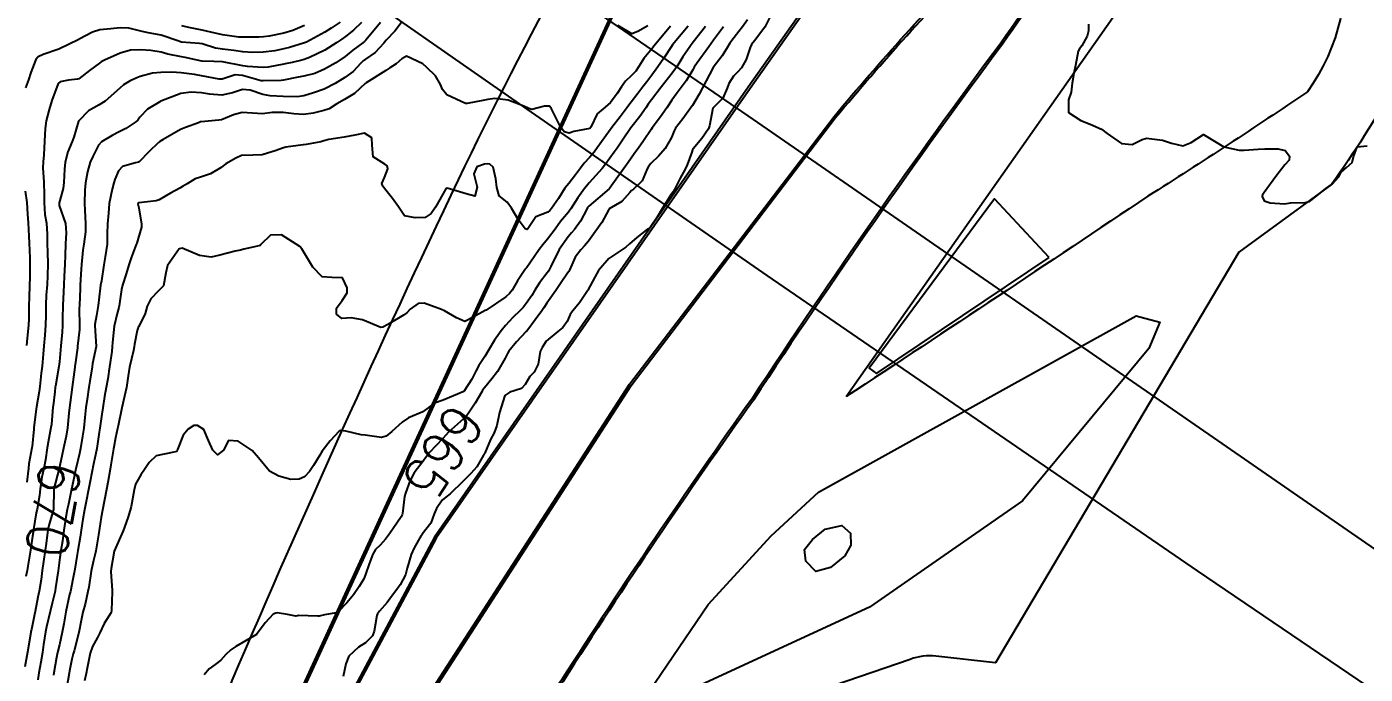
# Model space of a CAD drawing. Header units: metres. Extents: x 292545 to 299085, y 7450245 to 7463078.
# Drawn here: x 295638.5 to 295769.3, y 7459103.9 to 7459167.2 of the extents above; entities that cross this region are included whole.
import ezdxf
from ezdxf.enums import TextEntityAlignment as Align

# ---------------------------------------------------------------- set-up
doc = ezdxf.new("R2010")
doc.units = ezdxf.units.M
for name, color, linetype in [('Area Verde e Lazer', 94, 'Continuous'), ('Cotas', 45, 'Continuous'), ('Curvas de Nivel 1m', 11, 'Continuous'), ('Curvas de Nivel 5m', 15, 'Continuous'), ('Vias Primárias', 230, 'Continuous')]:
    doc.layers.add(name, color=color, linetype=linetype)
doc.styles.add('Style-STANDARD', font='STANDARD.shx')

msp = doc.modelspace()

# ---------------------------------------------------------------- linework, layer by layer
at = {"layer": 'Area Verde e Lazer', "elevation": 667.25}
msp.add_lwpolyline([(295768.3, 7459249.95, -0.357826), (295768.12, 7459246.21), (295757.22, 7459230.55), (295721.7, 7459179.28), (295709.04, 7459161.3), (295678.37, 7459117.31), (295658.09, 7459079.29), (295650.21, 7459060.65), (295643.82, 7459041.3), (295650.03, 7459062.99), (295654.32, 7459076.64), (295660.72, 7459091.85), (295697.44, 7459171.83), (295705.3, 7459185.68), (295718.22, 7459207.82, 0.12587), (295726.4, 7459236.47, 0.151991), (295720.14, 7459258.72, 0.173646), (295703.02, 7459275.86, 9.727857)], format="xyb", dxfattribs=at)
at = {"layer": 'Area Verde e Lazer'}
msp.add_lwpolyline([(295641.79, 7458910.88, -0.042121), (295640.04, 7458961.5, -0.024441), (295645.14, 7459013.05, -0.085164), (295678.36, 7459102.41), (295697.59, 7459132.13), (295717.57, 7459158.34, -0.01965), (295731.79, 7459174.04), (295741.73, 7459188.82, -0.208892), (295748, 7459189.9, -0.051783), (295749.6, 7459188.62, -0.005243), (295733.72, 7459165.63, 0.014527), (295709.38, 7459130.81, 0.012561), (295690.78, 7459103.3, 0.039951), (295683.25, 7459091.39, 0.005627), (295672.23, 7459071.48, 0.021212), (295657.86, 7459033.88, 0.036696), (295648.62, 7458992.95, 0.012102), (295646.34, 7458969.67, 0.027418), (295645.73, 7458936.57, 0.035555), (295650.16, 7458895.42, 0.04752)], format="xyb", dxfattribs=at)
for points in [[(295738.45, 7459144.66), (295733.11, 7459150.4), (295720.87, 7459133.83), (295721.57, 7459133.31)], [(295717.08, 7459114.34), (295715.65, 7459113.94), (295714.65, 7459114.94), (295714.52, 7459116.09), (295715.31, 7459117.06), (295716.55, 7459118.08), (295718.19, 7459118.43), (295719.03, 7459117.7), (295719.07, 7459116.51), (295718.48, 7459115.47)]]:
    msp.add_lwpolyline(points, close=True, dxfattribs=at)
at = {"layer": 'Curvas de Nivel 1m', "flags": 128}
for points, elevation in [([(295711.64, 7459169.13), (295710.66, 7459167.19), (295709.65, 7459165.86), (295709.36, 7459165.49), (295709.22, 7459165.2), (295708.82, 7459164.01), (295708.36, 7459163.21), (295708.01, 7459162.81), (295707.6, 7459162.38), (295707.15, 7459161.68), (295706.97, 7459161.23), (295706.56, 7459160.25), (295705.56, 7459159.25), (295705.26, 7459157.54), (295705.16, 7459157.25), (295704.51, 7459156.28), (295703.66, 7459155.27), (295703.6, 7459155.19), (295703.52, 7459154.96), (295703.07, 7459153.7), (295702.86, 7459153.28), (295702.37, 7459152.4), (295701.82, 7459151.29), (295701.68, 7459151.07), (295701.47, 7459150.77), (295700.56, 7459149.3), (295700.14, 7459148.61), (295699.43, 7459147.59), (295699.29, 7459147.46), (295699.07, 7459147.32), (295698.13, 7459146.62), (295697.41, 7459145.98), (295697.08, 7459145.67), (295696.59, 7459145.35), (295695.39, 7459144.56), (295694.39, 7459143.38), (295694.04, 7459142.72), (295693.35, 7459141.46), (295693.33, 7459141.41), (295693.32, 7459141.39), (295692.53, 7459140.21), (295691.86, 7459139.4), (295691.64, 7459139.09), (295691.32, 7459138.38), (295690.92, 7459137.8), (295690.42, 7459137.42), (295689.29, 7459136.48), (295688.88, 7459135.85), (295688.7, 7459135.45), (295688.51, 7459134.21), (295688.11, 7459133.45), (295687.69, 7459133.02), (295687.24, 7459132.22), (295686.86, 7459131.84), (295685.73, 7459131.48), (295685.23, 7459131.15), (295684.72, 7459129.49), (295684.47, 7459128.23), (295684.19, 7459127.5), (295683.84, 7459126.85), (295683.27, 7459125.51), (295683.23, 7459125.44), (295683.16, 7459125.33), (295682.49, 7459124.17), (295681.93, 7459123.52), (295681.53, 7459123.14), (295681.14, 7459122.75), (295679.9, 7459121.55), (295679.46, 7459121.22), (295679.11, 7459120.9), (295678.56, 7459120.11), (295678.33, 7459119.57), (295678.01, 7459118.65), (295677.17, 7459117.58), (295677.12, 7459117.53), (295677.07, 7459117.47), (295676.38, 7459116.26), (295676.08, 7459115.59), (295675.7, 7459114.27), (295675.52, 7459113.6), (295675.01, 7459112.63), (295674.58, 7459112.04), (295674.27, 7459111.62), (295673.73, 7459110.89), (295672.98, 7459110.07), (295672.79, 7459109.81), (295672.72, 7459109.63), (295672.48, 7459108.11), (295672.29, 7459107.64), (295671.62, 7459106.97), (295670.94, 7459106.53), (295669.99, 7459105.66), (295669.69, 7459104.9), (295669.44, 7459103.67)], 664), ([(295669.14, 7459167.68), (295668.27, 7459167.07), (295667.65, 7459166.68), (295665.85, 7459165.72), (295665.64, 7459165.64), (295664.18, 7459165.19), (295663.64, 7459165.05), (295662.76, 7459164.88), (295661.63, 7459164.73), (295660.56, 7459164.71), (295659.63, 7459164.78), (295658.75, 7459164.91), (295657.64, 7459165.04), (295656.95, 7459165.14), (295655.64, 7459165.54), (295655.39, 7459165.59), (295653.64, 7459165.73), (295653.54, 7459165.76), (295653.29, 7459165.86), (295651.65, 7459166.4), (295650.39, 7459166.64), (295649.65, 7459166.79), (295648.5, 7459167.07), (295647.65, 7459167.12), (295646.73, 7459167.02), (295645.65, 7459166.91), (295644.92, 7459166.7), (295643.64, 7459166.02), (295643.62, 7459166.01), (295643.58, 7459165.98), (295641.63, 7459165.02), (295640.12, 7459164.52), (295639.63, 7459164.29), (295639.4, 7459164.03), (295638.89, 7459162.75), (295638.67, 7459162.04), (295638.38, 7459161.24)], 673), ([(295673.1, 7459167.63), (295671.65, 7459165.91), (295671.52, 7459165.78), (295671.36, 7459165.65), (295670.38, 7459164.92), (295669.62, 7459164.3), (295668.73, 7459163.68), (295667.61, 7459163.06), (295666.66, 7459162.66), (295665.6, 7459162.39), (295665.05, 7459162.28), (295663.6, 7459161.99), (295663.38, 7459161.96), (295661.6, 7459161.92), (295661.42, 7459161.94), (295659.6, 7459162.46), (295658.89, 7459162.51), (295657.6, 7459162.11), (295657.33, 7459162.09), (295655.6, 7459162.43), (295654.9, 7459162.55), (295653.61, 7459162.71), (295652.7, 7459162.78), (295651.61, 7459162.76), (295650.81, 7459162.69), (295649.6, 7459162.37), (295649.28, 7459162.24), (295648.6, 7459161.92), (295647.97, 7459161.55), (295647.59, 7459161.23), (295646.16, 7459159.95), (295645.57, 7459159.59), (295644.54, 7459158.99), (295643.55, 7459157.98), (295643.1, 7459156.41), (295642.94, 7459155.99), (295642.51, 7459154.99), (295642.26, 7459153.99), (295642.19, 7459153.3), (295642.13, 7459151.99), (295642.06, 7459151.41), (295641.66, 7459150), (295641.69, 7459149.75), (295642.28, 7459147.99), (295642.35, 7459147.06), (295642.28, 7459145.99), (295642.25, 7459144.86), (295642.22, 7459144), (295642.17, 7459142.8), (295642.14, 7459142), (295642.1, 7459141.25), (295642.02, 7459140), (295642.01, 7459138.69), (295642.01, 7459138), (295641.96, 7459137.34), (295641.83, 7459136), (295641.71, 7459134.44), (295641.65, 7459134), (295641.3, 7459132.07), (295641.29, 7459132.01), (295641.29, 7459131.96), (295641.24, 7459131.51), (295641.08, 7459130.14), (295641.07, 7459130.01), (295640.91, 7459128.3), (295640.87, 7459128.01), (295640.59, 7459126.6), (295640.5, 7459126.02), (295640.33, 7459124.85), (295640.16, 7459124.02), (295639.98, 7459123.17), (295639.83, 7459122.02), (295639.76, 7459121.38), (295639.51, 7459120.03), (295639.44, 7459119.68), (295639.16, 7459118.03), (295639.15, 7459117.96), (295639.07, 7459117.39), (295638.86, 7459116.03), (295638.6, 7459114.46), (295638.53, 7459114.04), (295638.43, 7459113.45)], 671), ([(295671.22, 7459167.65), (295670.44, 7459166.88), (295669.65, 7459166.27), (295669.3, 7459166.02), (295668.83, 7459165.68), (295667.64, 7459164.93), (295666.14, 7459164.22), (295665.63, 7459164.02), (295665.4, 7459163.95), (295664.44, 7459163.73), (295663.78, 7459163.58), (295663.62, 7459163.55), (295662.11, 7459163.26), (295661.61, 7459163.23), (295660.07, 7459163.33), (295659.62, 7459163.41), (295657.64, 7459163.79), (295657.62, 7459163.8), (295656.8, 7459163.82), (295655.65, 7459163.87), (295655.62, 7459163.87), (295653.98, 7459164.21), (295653.63, 7459164.27), (295652.31, 7459164.55), (295651.63, 7459164.74), (295650.64, 7459164.9), (295649.63, 7459164.96), (295648.64, 7459164.92), (295647.63, 7459164.65), (295646.09, 7459163.95), (295645.79, 7459163.78), (295645.62, 7459163.67), (295644.64, 7459162.93), (295643.6, 7459162.14), (295643.48, 7459162.1), (295642.59, 7459161.99), (295641.76, 7459161.83), (295641.59, 7459161.68), (295640.96, 7459160.01), (295640.68, 7459159.13), (295640.4, 7459158.02), (295640.29, 7459157.27), (295640.25, 7459156.02), (295640.17, 7459154.68), (295640.11, 7459154.02), (295640.08, 7459153.43), (295640.16, 7459152.02), (295640.22, 7459150.78), (295640.2, 7459150.02), (295640.27, 7459148.85), (295640.44, 7459148.01), (295640.51, 7459146.92), (295640.51, 7459146.01), (295640.54, 7459145.16), (295640.55, 7459144.02), (295640.53, 7459142.86), (295640.49, 7459142.02), (295640.41, 7459140.96), (295640.36, 7459140.02), (295640.36, 7459138.99), (295640.33, 7459138.02), (295640.26, 7459137.06), (295640.17, 7459136.02), (295640.1, 7459135.19), (295640.01, 7459134.02), (295639.93, 7459133.35), (295639.77, 7459132.02), (295639.71, 7459131.55), (295639.45, 7459130.03), (295639.42, 7459129.82), (295639.21, 7459128.03), (295639.21, 7459128.01), (295639.19, 7459127.87), (295639.03, 7459126.18), (295639, 7459126.03), (295638.71, 7459124.47), (295638.66, 7459124.03), (295638.5, 7459122.66)], 672), ([(295665.66, 7459167.36), (295664.53, 7459166.85), (295663.65, 7459166.59), (295662.2, 7459166.31), (295661.65, 7459166.23), (295661.22, 7459166.2), (295659.65, 7459166.19), (295659.23, 7459166.21), (295657.65, 7459166.42), (295656.51, 7459166.69), (295655.65, 7459166.9), (295654.34, 7459167.16), (295653.66, 7459167.31)], 674), ([(295742.31, 7459167.46), (295742.3, 7459166.81), (295742.17, 7459166.29), (295741.64, 7459165.36), (295741.4, 7459165.05), (295741.3, 7459164.82), (295741.02, 7459163.42), (295740.88, 7459162.83), (295740.71, 7459161.72), (295740.59, 7459160.83), (295740.34, 7459160.07), (295740.33, 7459158.83), (295741.56, 7459158.05), (295742.45, 7459157.7), (295743.55, 7459157.19), (295744.12, 7459156.78), (295745.53, 7459155.8), (295746.57, 7459155.72), (295747.53, 7459156.18), (295747.97, 7459156.31), (295749.53, 7459156.14), (295750.4, 7459155.84), (295751.53, 7459155.59), (295752.33, 7459155.89), (295753.54, 7459156.68), (295755.53, 7459155.48), (295757.02, 7459155.14), (295757.52, 7459155.15), (295758.88, 7459155.26), (295759.52, 7459155.27), (295760.83, 7459155.28), (295761.52, 7459155.11), (295761.94, 7459154.58), (295761.91, 7459154.17), (295761.5, 7459153.73), (295760.6, 7459152.59), (295759.48, 7459151), (295759.3, 7459150.79), (295759.26, 7459150.61), (295759.47, 7459150.2), (295760.06, 7459150), (295761.46, 7459149.9), (295762.05, 7459149.99), (295763.46, 7459150.03), (295763.9, 7459150.12), (295764.44, 7459150.55), (295765.48, 7459151.4), (295766.15, 7459151.86), (295766.74, 7459152.52), (295767, 7459153.01), (295767.5, 7459153.44), (295768.07, 7459153.95), (295768.2, 7459154.5), (295768.55, 7459155.48), (295769.53, 7459155.58)], 663), ([(295701.44, 7459167.29), (295700.49, 7459166.14), (295699.81, 7459165.32), (295699.74, 7459165.22), (295699.64, 7459165.1), (295698.83, 7459164.13), (295698.34, 7459163.33), (295698.06, 7459162.88), (295697.6, 7459162.41), (295697.04, 7459161.91), (295696.64, 7459161.35), (295696.23, 7459160.71), (295695.58, 7459159.82), (295695.04, 7459159.37), (295694.26, 7459158.69), (295693.66, 7459157.39), (295693.54, 7459157.27), (295691.97, 7459156.97), (295691.54, 7459156.82), (295691.05, 7459156.93), (295690.68, 7459157.42), (295689.79, 7459159.2), (295689.65, 7459159.43), (295689.57, 7459159.47), (295689.12, 7459159.44), (295687.88, 7459159.14), (295687.57, 7459159.24), (295687.1, 7459159.46), (295685.58, 7459160.05), (295684.27, 7459160.19), (295683.58, 7459160.11), (295683.08, 7459160.01), (295681.57, 7459159.71), (295681.39, 7459159.72), (295679.58, 7459160.55), (295679.13, 7459161.1), (295678.94, 7459161.56), (295678.46, 7459162.42), (295677.61, 7459163.25), (295677.21, 7459163.58), (295675.62, 7459164.36), (295675.16, 7459164.07), (295674.63, 7459163.61), (295674.01, 7459163.21), (295673.61, 7459162.95), (295671.69, 7459161.75), (295671.59, 7459161.67), (295670.55, 7459160.69), (295669.58, 7459160.11), (295668.83, 7459159.68), (295668.06, 7459159.2), (295667.56, 7459159.02), (295666.5, 7459158.77), (295665.56, 7459158.65), (295664.6, 7459158.69), (295663.56, 7459158.82), (295662.49, 7459158.83), (295661.56, 7459158.72), (295660.57, 7459158.77), (295659.56, 7459158.83), (295658.73, 7459158.62), (295657.55, 7459158.13), (295657.29, 7459158.07), (295655.54, 7459157.92), (295655.48, 7459157.91), (295655.3, 7459157.84), (295654.01, 7459157.38), (295653.54, 7459157.17), (295651.83, 7459156.19), (295651.52, 7459155.99), (295651.47, 7459155.95), (295651.4, 7459155.89), (295650.44, 7459154.98), (295649.5, 7459154.02), (295649.44, 7459153.98), (295649.12, 7459153.91), (295647.88, 7459153.54), (295647.49, 7459153.13), (295647.13, 7459152.28), (295647.02, 7459151.94), (295646.85, 7459151.32), (295646.57, 7459149.94), (295646.48, 7459148.98), (295646.4, 7459147.95), (295646.38, 7459146.98), (295646.36, 7459145.95), (295646.17, 7459144.73), (295646.03, 7459143.95), (295645.8, 7459142.38), (295645.72, 7459141.95), (295645.67, 7459141.64), (295645.48, 7459139.96), (295645.32, 7459138.99), (295645.17, 7459138.11), (295645.17, 7459137.96), (295645.28, 7459135.96), (295644.94, 7459134.28), (295644.89, 7459133.96), (295644.67, 7459132.55), (295644.57, 7459131.97), (295644.4, 7459130.79), (295644.29, 7459129.97), (295644.18, 7459128.99), (295644.07, 7459127.97), (295643.97, 7459127.19), (295643.76, 7459125.97), (295643.66, 7459125.48), (295643.29, 7459123.98), (295643.27, 7459123.85), (295643.14, 7459123.21), (295642.87, 7459121.98), (295642.57, 7459120.52), (295642.47, 7459119.99), (295642.34, 7459119.25), (295642.14, 7459117.99), (295641.99, 7459116.92), (295641.84, 7459116), (295641.74, 7459115.3), (295641.56, 7459114), (295641.33, 7459112.33), (295641.27, 7459112.01), (295640.99, 7459110.85), (295640.83, 7459110.17), (295640.79, 7459110.01), (295640.44, 7459108.54), (295640.33, 7459108.02), (295640.15, 7459106.81), (295640.03, 7459106.02), (295639.87, 7459105.07), (295639.7, 7459104.02), (295639.59, 7459103.33)], 669), ([(295703.15, 7459167.28), (295702.49, 7459166.45), (295701.64, 7459165.45), (295701.52, 7459165.29), (295700.79, 7459164.14), (295700.2, 7459163.31), (295699.6, 7459162.5), (295699.11, 7459161.82), (295698.74, 7459161.33), (295698.24, 7459160.68), (295697.58, 7459159.83), (295697.36, 7459159.55), (295697.21, 7459159.34), (295696.51, 7459158.4), (295695.7, 7459157.36), (295695.63, 7459157.27), (295695.54, 7459157.14), (295694.28, 7459155.38), (295693.96, 7459154.94), (295693.51, 7459154.42), (295693, 7459153.89), (295692.64, 7459153.4), (295692.16, 7459152.73), (295691.48, 7459151.88), (295691.12, 7459151.42), (295690.47, 7459150.43), (295689.79, 7459149.43), (295689.64, 7459149.24), (295689.45, 7459149.1), (295688.26, 7459148.63), (295687.5, 7459147.46), (295687.47, 7459147.41), (295687.42, 7459147.39), (295687.23, 7459147.46), (295686.53, 7459148.37), (295685.89, 7459149.48), (295685.46, 7459150.08), (295684.67, 7459150.7), (295684.45, 7459151.5), (295684.35, 7459152.36), (295684.1, 7459153.5), (295683.77, 7459153.77), (295683.51, 7459153.81), (295683.24, 7459153.77), (295682.51, 7459153.52), (295682.2, 7459152.82), (295682.53, 7459151.52), (295682.32, 7459150.66), (295681.47, 7459150.88), (295679.6, 7459151.42), (295679.47, 7459151.36), (295678.46, 7459149.56), (295678.05, 7459148.97), (295677.44, 7459148.57), (295676.48, 7459148.54), (295675.44, 7459148.72), (295674.83, 7459149.61), (295674.25, 7459150.41), (295673.47, 7459151.39), (295673.32, 7459151.63), (295673.22, 7459151.89), (295673.49, 7459152.48), (295673.81, 7459153.31), (295673.73, 7459153.62), (295673.5, 7459153.79), (295672.38, 7459154.5), (295672.26, 7459155.64), (295672.25, 7459156.36), (295671.53, 7459156.83), (295670.57, 7459156.63), (295669.53, 7459156.43), (295668.02, 7459156.19), (295667.53, 7459156.05), (295667.25, 7459155.98), (295665.81, 7459155.72), (295665.57, 7459155.67), (295665.52, 7459155.66), (295663.83, 7459155.43), (295663.52, 7459155.35), (295662.88, 7459155.11), (295661.51, 7459154.7), (295660.62, 7459154.67), (295659.51, 7459154.62), (295658.93, 7459154.38), (295657.98, 7459153.81), (295657.7, 7459153.61), (295657.5, 7459153.45), (295656.48, 7459152.84), (295655.48, 7459152.5), (295654.98, 7459152.35), (295654.18, 7459151.85), (295653.74, 7459151.59), (295653.47, 7459151.45), (295652.55, 7459150.96), (295651.46, 7459150.28), (295651.17, 7459150.18), (295649.45, 7459149.99), (295649.4, 7459149.97), (295649.38, 7459149.91), (295649.45, 7459149.51), (295649.73, 7459147.91), (295649.73, 7459147.61), (295649.41, 7459146.51), (295649.26, 7459146.05), (295649.21, 7459145.91), (295648.7, 7459144.61), (295648.48, 7459143.92), (295648.23, 7459143.07), (295647.85, 7459141.93), (295647.76, 7459141.53), (295647.55, 7459139.93), (295647.51, 7459139.75), (295647.33, 7459139.16), (295647.05, 7459137.93), (295646.89, 7459136.34), (295646.87, 7459135.94), (295646.81, 7459135.47), (295646.59, 7459133.95), (295646.42, 7459132.78), (295646.28, 7459131.95), (295646.11, 7459131.07), (295645.93, 7459129.95), (295645.84, 7459129.32), (295645.65, 7459127.96), (295645.59, 7459127.55), (295645.34, 7459125.96), (295645.31, 7459125.82), (295645.16, 7459125.07), (295644.97, 7459124.14), (295644.93, 7459123.96), (295644.63, 7459122.46), (295644.54, 7459121.97), (295644.3, 7459120.77), (295644.14, 7459119.97), (295643.99, 7459119.06), (295643.84, 7459117.97), (295643.73, 7459117.31), (295643.5, 7459115.98), (295643.43, 7459115.59), (295643.17, 7459113.98), (295643.15, 7459113.85), (295643.02, 7459113.2), (295642.77, 7459111.98), (295642.7, 7459111.68), (295642.32, 7459109.99), (295642.13, 7459108.82), (295641.98, 7459107.99), (295641.71, 7459106.76), (295641.52, 7459106), (295641.41, 7459105.52), (295641.14, 7459104.01), (295641.11, 7459103.8)], 668), ([(295704.87, 7459167.25), (295703.65, 7459165.7), (295703.46, 7459165.46), (295703.31, 7459165.27), (295702.64, 7459164.27), (295702.05, 7459163.29), (295701.87, 7459163.03), (295701.61, 7459162.68), (295700.53, 7459161.31), (295699.58, 7459160.06), (295699.26, 7459159.64), (295699.04, 7459159.33), (295698.44, 7459158.45), (295697.54, 7459157.34), (295696.75, 7459156.12), (295696.22, 7459155.35), (295695.92, 7459154.95), (295695.51, 7459154.38), (295695.07, 7459153.79), (295694.74, 7459153.37), (295693.48, 7459151.94), (295693.22, 7459151.64), (295693.02, 7459151.39), (295692.36, 7459150.5), (295691.68, 7459149.41), (295691.59, 7459149.27), (295691.45, 7459149.07), (295690.69, 7459148.16), (295690.15, 7459147.43), (295689.41, 7459146.45), (295688.95, 7459145.9), (295688.6, 7459145.45), (295688.12, 7459144.73), (295687.39, 7459143.68), (295687.29, 7459143.56), (295687.21, 7459143.46), (295686.47, 7459142.37), (295685.95, 7459141.47), (295685.7, 7459141.12), (295685.35, 7459140.81), (295683.41, 7459139.51), (295683.33, 7459139.47), (295682.07, 7459138.78), (295681.32, 7459138.39), (295680.53, 7459138.75), (295679.33, 7459139.43), (295679.05, 7459139.56), (295677.34, 7459140.19), (295676.76, 7459140.16), (295675.98, 7459139.59), (295675.67, 7459139.25), (295675.33, 7459139), (295673.8, 7459138.11), (295673.31, 7459137.83), (295673.12, 7459137.82), (295671.32, 7459138.54), (295670.23, 7459138.76), (295669.32, 7459138.67), (295668.77, 7459139.12), (295668.79, 7459139.68), (295669.34, 7459140.44), (295669.83, 7459141.18), (295669.82, 7459141.67), (295669.37, 7459142.66), (295668.34, 7459142.71), (295667.37, 7459142.77), (295666.48, 7459143.71), (295665.4, 7459145.49), (295665.2, 7459145.72), (295663.42, 7459146.86), (295662.34, 7459146.84), (295661.4, 7459145.91), (295661.33, 7459145.84), (295661.06, 7459145.77), (295659.72, 7459145.46), (295659.4, 7459145.38), (295658.87, 7459145.27), (295657.39, 7459144.89), (295656.52, 7459144.7), (295655.39, 7459144.84), (295653.7, 7459145.56), (295653.4, 7459145.5), (295652.26, 7459143.88), (295652.11, 7459143.14), (295651.87, 7459141.88), (295651.35, 7459141.37), (295650.62, 7459140.62), (295650.29, 7459139.9), (295650.07, 7459139.16), (295649.45, 7459137.91), (295649.4, 7459137.82), (295649.31, 7459137.5), (295649.04, 7459136.16), (295649, 7459135.91), (295648.94, 7459135.57), (295648.56, 7459133.92), (295648.41, 7459133.08), (295648.24, 7459131.93), (295648.07, 7459131.08), (295647.8, 7459129.93), (295647.44, 7459128.18), (295647.39, 7459127.94), (295647.18, 7459127), (295647.02, 7459126.1), (295646.99, 7459125.94), (295646.72, 7459124.37), (295646.65, 7459123.94), (295646.44, 7459122.63), (295646.31, 7459121.95), (295646.11, 7459120.95), (295645.92, 7459119.95), (295645.79, 7459119.24), (295645.58, 7459117.95), (295645.51, 7459117.51), (295645.25, 7459115.96), (295645.22, 7459115.79), (295645.04, 7459115.02), (295644.84, 7459114.14), (295644.81, 7459113.96), (295644.57, 7459112.41), (295644.49, 7459111.97), (295644.23, 7459110.73), (295644, 7459109.97), (295643.81, 7459109.14), (295643.6, 7459107.97), (295643.13, 7459106.18), (295643.07, 7459105.99), (295643.04, 7459105.88), (295642.92, 7459105.36), (295642.68, 7459104.22), (295642.64, 7459103.99), (295642.4, 7459102.48)], 667), ([(295706.61, 7459167.23), (295706.22, 7459166.68), (295705.65, 7459165.9), (295705.17, 7459165.25), (295704.04, 7459163.68), (295703.76, 7459163.27), (295703.61, 7459163.02), (295702.96, 7459161.92), (295702.49, 7459161.28), (295702.1, 7459160.77), (295701.58, 7459160.03), (295701.07, 7459159.3), (295700.44, 7459158.42), (295699.65, 7459157.32), (295699.54, 7459157.16), (295698.79, 7459156.07), (295698.27, 7459155.33), (295697.96, 7459154.89), (295697.51, 7459154.26), (295697.12, 7459153.72), (295696.86, 7459153.35), (295696.29, 7459152.55), (295695.47, 7459151.4), (295695.44, 7459151.36), (295693.46, 7459149.68), (295693.32, 7459149.53), (295693.24, 7459149.39), (295692.62, 7459148.21), (295692.06, 7459147.4), (295691.76, 7459147.07), (295691.42, 7459146.67), (295690.55, 7459145.42), (295689.72, 7459143.77), (295689.58, 7459143.44), (295689.51, 7459143.31), (295689.38, 7459143.14), (295688.64, 7459142.18), (295688.18, 7459141.45), (295687.87, 7459140.93), (295687.34, 7459140.15), (295687.03, 7459139.77), (295686.74, 7459139.47), (295686.03, 7459138.77), (295685.32, 7459138.01), (295684.88, 7459137.49), (295684.23, 7459136.56), (295683.62, 7459135.51), (295683.28, 7459134.96), (295682.7, 7459134.08), (295682.42, 7459133.52), (295682.01, 7459132.76), (295681.23, 7459131.53), (295679.22, 7459130.71), (295678.38, 7459130.41), (295677.25, 7459129.58), (295677.23, 7459129.56), (295677.21, 7459129.55), (295675.82, 7459128.98), (295675.2, 7459128.56), (295674.18, 7459127.62), (295673.64, 7459127.17), (295673.18, 7459127.05), (295671.58, 7459127.26), (295671.19, 7459127.31), (295669.7, 7459127.66), (295669.19, 7459127.72), (295669.06, 7459127.67), (295668.15, 7459126.72), (295667.38, 7459125.7), (295667.3, 7459125.56), (295667.16, 7459125.31), (295666.54, 7459124.32), (295666.14, 7459123.71), (295665.64, 7459123.21), (295665.14, 7459122.96), (295664.33, 7459122.93), (295663.14, 7459123.25), (295662.24, 7459123.76), (295661.16, 7459125.05), (295660.53, 7459125.78), (295659.18, 7459126.69), (295658.24, 7459126.74), (295657.75, 7459125.81), (295657.16, 7459125.36), (295656.7, 7459125.82), (295656.27, 7459126.74), (295655.83, 7459127.83), (295655.2, 7459128.21), (295654.83, 7459128.21), (295654.28, 7459127.85), (295653.78, 7459127.26), (295653.24, 7459125.86), (295653.22, 7459125.8), (295653.16, 7459125.66), (295652.89, 7459125.6), (295651.16, 7459125.26), (295650.46, 7459124.59), (295650, 7459123.9), (295649.66, 7459123.38), (295649.13, 7459122.48), (295648.99, 7459121.91), (295648.71, 7459120.3), (295648.6, 7459119.92), (295648.37, 7459119.2), (295647.93, 7459117.93), (295647.05, 7459115.94), (295646.75, 7459114.22), (295646.74, 7459113.94), (295646.85, 7459112.09), (295646.86, 7459111.94), (295646.8, 7459110.12), (295646.75, 7459109.94), (295646.07, 7459108.85), (295645.66, 7459107.95), (295645.43, 7459107.47), (295644.94, 7459106.61), (295644.71, 7459105.96), (295644.4, 7459104.48), (295644.3, 7459103.97), (295644.16, 7459103.24)], 666), ([(295638.36, 7459151.14), (295638.51, 7459150.04), (295638.59, 7459148.89), (295638.64, 7459148.04), (295638.71, 7459146.74), (295638.74, 7459146.04), (295638.8, 7459144.63), (295638.81, 7459144.04), (295638.81, 7459142.6), (295638.79, 7459142.04), (295638.73, 7459140.65), (295638.71, 7459140.04), (295638.7, 7459138.66), (295638.67, 7459138.04), (295638.56, 7459136.77), (295638.49, 7459136.04)], 673)]:
    msp.add_lwpolyline(points, dxfattribs=dict(at, elevation=elevation))
at = {"layer": 'Curvas de Nivel 5m', "flags": 128}
for points, elevation in [([(295675.12, 7459167.61), (295674.48, 7459166.79), (295673.65, 7459165.9), (295673.4, 7459165.62), (295672.56, 7459164.7), (295671.62, 7459164.05), (295671.39, 7459163.88), (295671.16, 7459163.65), (295670.4, 7459162.86), (295669.6, 7459162.27), (295668.65, 7459161.68), (295667.59, 7459161.13), (295666.53, 7459160.76), (295665.58, 7459160.47), (295664.94, 7459160.37), (295663.58, 7459160.39), (295662.29, 7459160.46), (295661.58, 7459160.59), (295660.35, 7459161.02), (295659.59, 7459161.09), (295658.63, 7459160.75), (295657.58, 7459160.53), (295656.37, 7459160.62), (295655.58, 7459160.76), (295654.59, 7459160.84), (295653.58, 7459160.69), (295651.62, 7459159.94), (295651.57, 7459159.92), (295651.5, 7459159.89), (295650.31, 7459159.16), (295649.56, 7459158.37), (295649.36, 7459158.1), (295649.17, 7459157.91), (295648.2, 7459157.27), (295647.54, 7459156.93), (295646.87, 7459156.6), (295645.8, 7459155.96), (295645.52, 7459155.64), (295644.95, 7459154.52), (295644.71, 7459153.97), (295644.43, 7459153.03), (295644.26, 7459151.97), (295644.19, 7459151.25), (295644.15, 7459149.97), (295644.17, 7459149.25), (295644.24, 7459147.97), (295644.24, 7459147.15), (295644.09, 7459145.97), (295644, 7459145.37), (295643.86, 7459143.98), (295643.84, 7459143.52), (295643.74, 7459141.98), (295643.73, 7459141.61), (295643.65, 7459139.98), (295643.64, 7459139.67), (295643.67, 7459137.98), (295643.67, 7459137.62), (295643.47, 7459135.98), (295643.45, 7459135.81), (295643.27, 7459134.41), (295643.21, 7459133.98), (295643.21, 7459133.92), (295642.93, 7459131.98), (295642.74, 7459130.47), (295642.68, 7459129.99), (295642.63, 7459129.41), (295642.49, 7459127.99), (295642.35, 7459127.16), (295642.11, 7459126), (295641.94, 7459125.22), (295641.67, 7459124), (295641.15, 7459122.03), (295641.14, 7459122.01), (295641.14, 7459121.99), (295641.11, 7459120.01), (295641.09, 7459119.91), (295640.65, 7459118.44), (295640.56, 7459118.02), (295640.39, 7459116.68), (295640.31, 7459116.02), (295640.15, 7459114.9), (295640.02, 7459114.02), (295639.9, 7459113.14), (295639.71, 7459112.02), (295639.6, 7459111.42), (295639.33, 7459110.03), (295639.27, 7459109.74), (295638.96, 7459108.27), (295638.92, 7459108.07), (295638.91, 7459108.03), (295638.9, 7459107.98), (295638.58, 7459106.04), (295638.33, 7459104.62)], 670), ([(295708.97, 7459167.91), (295708.46, 7459167.21), (295708.11, 7459166.76), (295707.65, 7459166.16), (295707.25, 7459165.62), (295707.01, 7459165.23), (295706.48, 7459164.38), (295705.61, 7459163.24), (295704.56, 7459161.26), (295704.22, 7459160.63), (295703.57, 7459159.53), (295703.47, 7459159.37), (295703.4, 7459159.27), (295702.64, 7459158.2), (295701.93, 7459157.29), (295701.79, 7459157.04), (295701.53, 7459156.38), (295700.92, 7459155.3), (295700.25, 7459154.57), (295699.5, 7459153.84), (295699.27, 7459153.55), (295699.16, 7459153.32), (295698.66, 7459152.15), (295697.83, 7459151.34), (295697.62, 7459151.19), (295697.47, 7459151), (295696.69, 7459150.12), (295695.45, 7459149.4), (295695.4, 7459149.36), (295694.71, 7459148.09), (295694.24, 7459147.38), (295693.41, 7459146.26), (295693.02, 7459145.78), (295692.66, 7459145.4), (295692.13, 7459144.67), (295691.56, 7459143.41), (295691.5, 7459143.29), (295691.38, 7459143.13), (295690.68, 7459142.1), (295690.21, 7459141.43), (295689.34, 7459140.19), (295689.04, 7459139.74), (295688.85, 7459139.44), (295688.22, 7459138.55), (295687.38, 7459137.46), (295687.34, 7459137.42), (295687.3, 7459137.37), (295686.37, 7459136.4), (295685.62, 7459135.48), (295685.5, 7459135.26), (295685.28, 7459134.82), (295684.51, 7459133.49), (295683.97, 7459132.78), (295683.24, 7459131.91), (295683.07, 7459131.67), (295682.98, 7459131.51), (295682.33, 7459130.41), (295681.74, 7459129.52), (295681.52, 7459129.21), (295681.21, 7459128.86), (295679.72, 7459127.55), (295679.47, 7459127.27), (295679.18, 7459126.94), (295678.5, 7459126.24), (295677.89, 7459125.57), (295677.57, 7459125.17), (295677.15, 7459124.6), (295676.71, 7459124.02), (295676.39, 7459123.59), (295675.96, 7459122.77), (295675.52, 7459121.6), (295675.44, 7459121.28), (295675.23, 7459119.6), (295675.2, 7459119.49), (295675.09, 7459119.3), (295673.95, 7459117.62), (295673.59, 7459117.1), (295673.06, 7459116.52), (295672.6, 7459116.08), (295672.35, 7459115.64), (295671.99, 7459114.68), (295671.63, 7459113.64), (295671.44, 7459113.22), (295671.01, 7459112.47), (295670.43, 7459111.66), (295669.78, 7459110.88), (295668.98, 7459110.03), (295668.76, 7459109.9), (295667.61, 7459109.69), (295667.09, 7459109.58), (295666.97, 7459109.56), (295665.06, 7459109.63), (295664.97, 7459109.61), (295664.81, 7459109.56), (295664, 7459109.73), (295662.97, 7459109.89), (295662.86, 7459109.87), (295662.58, 7459109.75), (295661.8, 7459108.93), (295660.95, 7459107.77), (295658.94, 7459106.6), (295658.45, 7459106.29), (295657.97, 7459105.81), (295657.47, 7459105.27), (295656.92, 7459104.85), (295656.33, 7459104.4), (295655.85, 7459103.83)], 665), ([(295699.22, 7459167.32), (295698.23, 7459166.76), (295697.65, 7459166.52), (295696.3, 7459167.35)], 670)]:
    msp.add_lwpolyline(points, dxfattribs=dict(at, elevation=elevation))
at = {"layer": 'Vias Primárias'}
for points, elevation in [([(295768.46, 7459250.07, -0.356673), (295768.28, 7459246.09), (295757.38, 7459230.44), (295721.86, 7459179.16), (295709.21, 7459161.18), (295678.54, 7459117.2), (295658.27, 7459079.2), (295650.4, 7459060.57), (295640.89, 7459031.8), (295649.84, 7459063.05), (295654.14, 7459076.71), (295660.54, 7459091.93), (295697.26, 7459171.92), (295705.12, 7459185.78), (295718.05, 7459207.92, 0.12587), (295726.2, 7459236.48, 0.15208), (295719.97, 7459258.62, 0.173743), (295702.93, 7459275.68, 0.173743)], 667.25), ([(295698.71, 7459269.77, -0.211701), (295708.49, 7459264.08, -0.105169), (295719.28, 7459247.46, -0.097178), (295718.07, 7459224.39, -0.059228), (295702.82, 7459192.99, 0.025153), (295680.68, 7459152.26, 0.010012), (295658.55, 7459103.27, 0.015837), (295641.17, 7459051.77, 0.026248), (295631.33, 7459001.3, 0.017837), (295629.04, 7458974.93, -0.022306), (295630.02, 7459029.31, -0.025565), (295630.35, 7459093.06, -0.011811), (295629.99, 7459124.4, 0.054579), (295626.13, 7459149.52, 3.124352)], 691.65), ([(295772.19, 7459161.5, -0.027501), (295766.05, 7459151.78), (295756.99, 7459145.18), (295733.21, 7459104.99), (295727.36, 7459105.66, 0.122473), (295724.87, 7459105.34), (295703.73, 7459098.08, 0.07084), (295694.55, 7459093.4, 0.146442), (295691.32, 7459089.29), (295683.25, 7459075.98), (295678.67, 7459066.43), (295672.79, 7459052.82), (295668.26, 7459040.54), (295661.28, 7459016.98), (295657.43, 7458998.73), (295654.53, 7458975.28, 0.055035), (295653.98, 7458932.3, 0.018146), (295658.39, 7458899.44, 0.030501)], 684.8)]:
    msp.add_lwpolyline(points, format="xyb", dxfattribs=dict(at, elevation=elevation))
for points in [[(295915.69, 7459017.22), (295916.24, 7459016.65, -1), (295915.61, 7459016.04), (295903.39, 7459024.55), (295886.75, 7459035.05), (295865.2, 7459049.85), (295837.79, 7459068.65), (295823.39, 7459079.11), (295801.54, 7459094.33), (295784.56, 7459106.26), (295767.62, 7459117.99), (295743.1, 7459134.95), (295709.54, 7459158.14), (295680.36, 7459178.23), (295651.66, 7459198.87)], [(295641.59, 7458910.86, -0.042121), (295639.84, 7458961.51, -0.024443), (295644.94, 7459013.08, -0.085171), (295678.19, 7459102.51), (295697.43, 7459132.25), (295717.42, 7459158.46, -0.019638), (295731.64, 7459174.17), (295741.59, 7459188.96, -0.211266), (295748.08, 7459190.09, -0.05672), (295749.86, 7459188.64, -0.005275), (295733.88, 7459165.51, 0.014529), (295709.54, 7459130.7, 0.012565), (295690.94, 7459103.19, 0.039981), (295683.43, 7459091.3, 0.005626), (295672.41, 7459071.39, 0.021206), (295658.05, 7459033.82, 0.036691), (295648.82, 7458992.92, 0.0121), (295646.54, 7458969.65, 0.027418), (295645.93, 7458936.58, 0.035555), (295650.36, 7458895.46, 0.04752)]]:
    msp.add_lwpolyline(points, format="xyb", dxfattribs=at)
at = {"layer": 'Vias Primárias', "elevation": 684.8}
msp.add_lwpolyline([(295828.18, 7459062.82), (295828.64, 7459062.49), (295828.83, 7459062.76), (295814.67, 7459072.39), (295791, 7459088.82), (295769.56, 7459102.71), (295752.94, 7459113.99), (295731.97, 7459128.42), (295710.88, 7459142.88), (295687.42, 7459159.15), (295666.94, 7459173.49), (295645.93, 7459187.67)], dxfattribs=at)
at = {"layer": 'Vias Primárias'}
msp.add_lwpolyline([(295718.6, 7459131.04), (295756.9, 7459185.53, -0.145857), (295767.11, 7459175.88, -0.203106), (295763.69, 7459160.87, -0.008765), (295748.11, 7459150.66, -0.002124)], format="xyb", close=True, dxfattribs=at)
msp.add_lwpolyline([(295720.88, 7459110.44), (295697.64, 7459099.72), (295705.12, 7459110.72), (295711.26, 7459117.41), (295715.9, 7459121.71), (295746.96, 7459138.93), (295749.27, 7459138.31), (295748.2, 7459135.75), (295735.85, 7459120.84)], close=True, dxfattribs=at)

# ---------------------------------------------------------------- texts
at = {"layer": 'Cotas', "style": 'Style-STANDARD'}
for s, rotation, p in [('665', 236.9269, (295679.23, 7459125.66, 665)), ('670', 260.1399, (295641.1, 7459120.02, 670))]:
    msp.add_text(s, height=4, rotation=rotation, dxfattribs=at).set_placement(p, align=Align.MIDDLE_CENTER)

doc.saveas('drawing.dxf')
